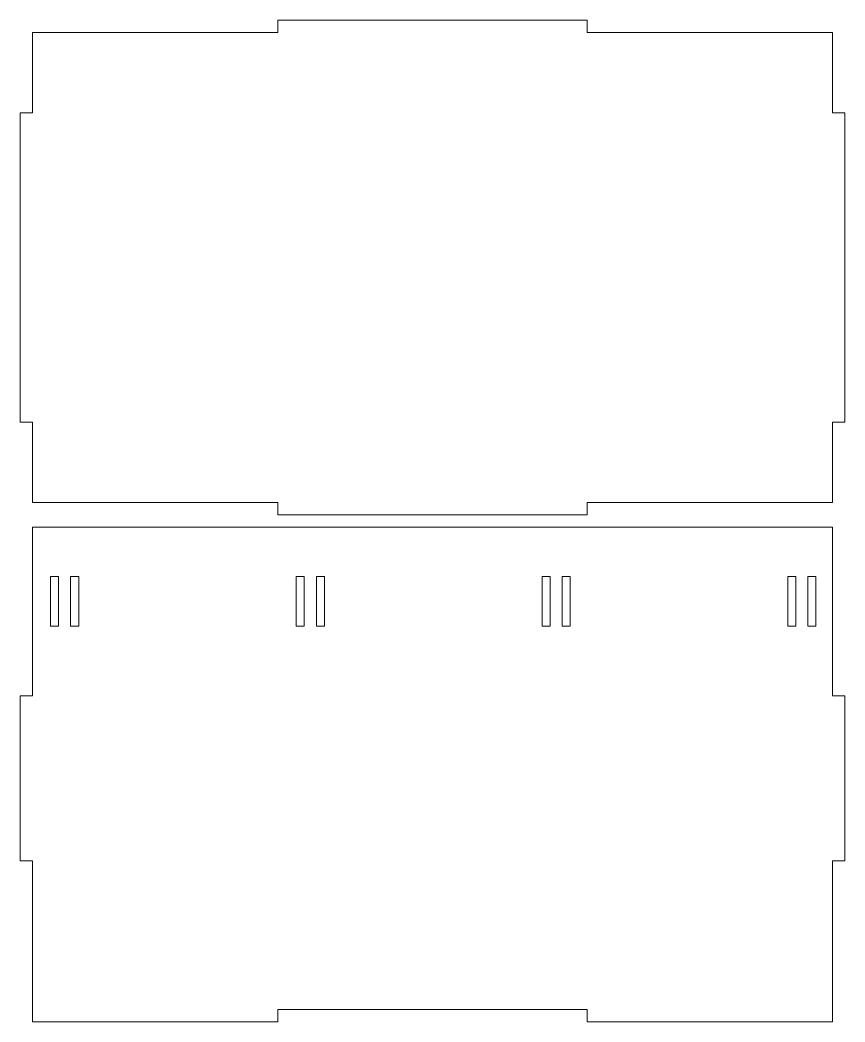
# Model space of a CAD drawing. Header units: millimetres. Extents: x -1461 to 1461, y -779 to 779.
# Drawn here: x -274.3 to -74.3, y -771.2 to -528.2 of the extents above; entities that cross this region are included whole.
import ezdxf

# ---------------------------------------------------------------- set-up
doc = ezdxf.new("R2010")
doc.units = ezdxf.units.MM
doc.header["$MEASUREMENT"] = 0
doc.layers.add('Camada 1', color=7, linetype='Continuous')

msp = doc.modelspace()

# ---------------------------------------------------------------- linework, layer by layer
at = {"layer": 'Camada 1', "color": 250, "lineweight": 20}
for points, knots in [([(-136.782, -528.156), (-136.782, -528.156), (-211.782, -528.156), (-211.782, -528.156), (-211.782, -528.156), (-211.782, -528.156), (-211.782, -531.156), (-211.782, -531.156), (-211.782, -531.156), (-211.782, -531.156), (-271.282, -531.156), (-271.282, -531.156), (-271.282, -531.156), (-271.282, -531.156), (-271.282, -550.656), (-271.282, -550.656), (-271.282, -550.656), (-271.282, -550.656), (-274.282, -550.656), (-274.282, -550.656), (-274.282, -550.656), (-274.282, -550.656), (-274.282, -625.656), (-274.282, -625.656), (-274.282, -625.656), (-274.282, -625.656), (-271.282, -625.656), (-271.282, -625.656), (-271.282, -625.656), (-271.282, -625.656), (-271.282, -645.156), (-271.282, -645.156), (-271.282, -645.156), (-271.282, -645.156), (-211.782, -645.156), (-211.782, -645.156), (-211.782, -645.156), (-211.782, -645.156), (-211.782, -648.156), (-211.782, -648.156), (-211.782, -648.156), (-211.782, -648.156), (-136.782, -648.156), (-136.782, -648.156), (-136.782, -648.156), (-136.782, -648.156), (-136.782, -645.156), (-136.782, -645.156), (-136.782, -645.156), (-136.782, -645.156), (-77.282, -645.156), (-77.282, -645.156), (-77.282, -645.156), (-77.282, -645.156), (-77.282, -625.656), (-77.282, -625.656), (-77.282, -625.656), (-77.282, -625.656), (-74.282, -625.656), (-74.282, -625.656), (-74.282, -625.656), (-74.282, -625.656), (-74.282, -550.656), (-74.282, -550.656), (-74.282, -550.656), (-74.282, -550.656), (-77.282, -550.656), (-77.282, -550.656), (-77.282, -550.656), (-77.282, -550.656), (-77.282, -531.156), (-77.282, -531.156), (-77.282, -531.156), (-77.282, -531.156), (-136.782, -531.156), (-136.782, -531.156), (-136.782, -531.156), (-136.782, -531.156), (-136.782, -528.156), (-136.782, -528.156)], [0, 0, 0, 0, 0.04761905, 0.04761905, 0.04761905, 0.04761905, 0.0952381, 0.0952381, 0.0952381, 0.0952381, 0.14285714, 0.14285714, 0.14285714, 0.14285714, 0.19047619, 0.19047619, 0.19047619, 0.19047619, 0.23809524, 0.23809524, 0.23809524, 0.23809524, 0.28571429, 0.28571429, 0.28571429, 0.28571429, 0.33333333, 0.33333333, 0.33333333, 0.33333333, 0.38095238, 0.38095238, 0.38095238, 0.38095238, 0.42857143, 0.42857143, 0.42857143, 0.42857143, 0.47619048, 0.47619048, 0.47619048, 0.47619048, 0.52380952, 0.52380952, 0.52380952, 0.52380952, 0.57142857, 0.57142857, 0.57142857, 0.57142857, 0.61904762, 0.61904762, 0.61904762, 0.61904762, 0.66666667, 0.66666667, 0.66666667, 0.66666667, 0.71428571, 0.71428571, 0.71428571, 0.71428571, 0.76190476, 0.76190476, 0.76190476, 0.76190476, 0.80952381, 0.80952381, 0.80952381, 0.80952381, 0.85714286, 0.85714286, 0.85714286, 0.85714286, 0.9047619, 0.9047619, 0.9047619, 0.9047619, 1, 1, 1, 1]), ([(-74.2821, -692.0488), (-74.2821, -692.0488), (-77.282, -692.0489), (-77.282, -692.0489), (-77.282, -692.0489), (-77.282, -692.0489), (-77.282, -651.156), (-77.282, -651.156), (-77.282, -651.156), (-77.282, -651.156), (-271.2821, -651.156), (-271.2821, -651.156), (-271.2821, -651.156), (-271.2821, -651.156), (-271.2822, -692.0488), (-271.2822, -692.0488), (-271.2822, -692.0488), (-271.2822, -692.0488), (-274.2822, -692.0489), (-274.2822, -692.0489), (-274.2822, -692.0489), (-274.2822, -692.0489), (-274.2821, -732.0489), (-274.2821, -732.0489), (-274.2821, -732.0489), (-274.2821, -732.0489), (-271.2821, -732.0489), (-271.2821, -732.0489), (-271.2821, -732.0489), (-271.2821, -732.0489), (-271.2821, -771.1561), (-271.2821, -771.1561), (-271.2821, -771.1561), (-271.2821, -771.1561), (-211.7821, -771.1561), (-211.7821, -771.1561), (-211.7821, -771.1561), (-211.7821, -771.1561), (-211.7821, -768.1561), (-211.7821, -768.1561), (-211.7821, -768.1561), (-211.7821, -768.1561), (-136.7821, -768.1561), (-136.7821, -768.1561), (-136.7821, -768.1561), (-136.7821, -768.1561), (-136.7821, -771.1561), (-136.7821, -771.1561), (-136.7821, -771.1561), (-136.7821, -771.1561), (-77.282, -771.1561), (-77.282, -771.1561), (-77.282, -771.1561), (-77.282, -771.1561), (-77.282, -732.0489), (-77.282, -732.0489), (-77.282, -732.0489), (-77.282, -732.0489), (-74.282, -732.0489), (-74.282, -732.0489), (-74.282, -732.0489), (-74.282, -732.0489), (-74.2821, -692.0488), (-74.2821, -692.0488)], [0, 0, 0, 0, 0.05882353, 0.05882353, 0.05882353, 0.05882353, 0.11764706, 0.11764706, 0.11764706, 0.11764706, 0.17647059, 0.17647059, 0.17647059, 0.17647059, 0.23529412, 0.23529412, 0.23529412, 0.23529412, 0.29411765, 0.29411765, 0.29411765, 0.29411765, 0.35294118, 0.35294118, 0.35294118, 0.35294118, 0.41176471, 0.41176471, 0.41176471, 0.41176471, 0.47058824, 0.47058824, 0.47058824, 0.47058824, 0.52941176, 0.52941176, 0.52941176, 0.52941176, 0.58823529, 0.58823529, 0.58823529, 0.58823529, 0.64705882, 0.64705882, 0.64705882, 0.64705882, 0.70588235, 0.70588235, 0.70588235, 0.70588235, 0.76470588, 0.76470588, 0.76470588, 0.76470588, 0.82352941, 0.82352941, 0.82352941, 0.82352941, 0.88235294, 0.88235294, 0.88235294, 0.88235294, 1, 1, 1, 1]), ([(-266.8957, -663.156), (-266.8957, -663.156), (-264.9426, -663.156), (-264.9426, -663.156), (-264.9426, -663.156), (-264.9426, -663.156), (-264.9426, -675.156), (-264.9426, -675.156), (-264.9426, -675.156), (-264.9426, -675.156), (-266.8957, -675.156), (-266.8957, -675.156), (-266.8957, -675.156), (-266.8957, -675.156), (-266.8957, -663.156), (-266.8957, -663.156)], [0, 0, 0, 0, 0.2, 0.2, 0.2, 0.2, 0.4, 0.4, 0.4, 0.4, 0.6, 0.6, 0.6, 0.6, 1, 1, 1, 1]), ([(-262.0129, -663.156), (-262.0129, -663.156), (-260.0598, -663.156), (-260.0598, -663.156), (-260.0598, -663.156), (-260.0598, -663.156), (-260.0598, -675.156), (-260.0598, -675.156), (-260.0598, -675.156), (-260.0598, -675.156), (-262.0129, -675.156), (-262.0129, -675.156), (-262.0129, -675.156), (-262.0129, -675.156), (-262.0129, -663.156), (-262.0129, -663.156)], [0, 0, 0, 0, 0.2, 0.2, 0.2, 0.2, 0.4, 0.4, 0.4, 0.4, 0.6, 0.6, 0.6, 0.6, 1, 1, 1, 1]), ([(-207.3141, -663.156), (-207.3141, -663.156), (-205.361, -663.156), (-205.361, -663.156), (-205.361, -663.156), (-205.361, -663.156), (-205.361, -675.156), (-205.361, -675.156), (-205.361, -675.156), (-205.361, -675.156), (-207.3141, -675.156), (-207.3141, -675.156), (-207.3141, -675.156), (-207.3141, -675.156), (-207.3141, -663.156), (-207.3141, -663.156)], [0, 0, 0, 0, 0.2, 0.2, 0.2, 0.2, 0.4, 0.4, 0.4, 0.4, 0.6, 0.6, 0.6, 0.6, 1, 1, 1, 1]), ([(-202.4314, -663.156), (-202.4314, -663.156), (-200.4784, -663.156), (-200.4784, -663.156), (-200.4784, -663.156), (-200.4784, -663.156), (-200.4784, -675.156), (-200.4784, -675.156), (-200.4784, -675.156), (-200.4784, -675.156), (-202.4314, -675.156), (-202.4314, -675.156), (-202.4314, -675.156), (-202.4314, -675.156), (-202.4314, -663.156), (-202.4314, -663.156)], [0, 0, 0, 0, 0.2, 0.2, 0.2, 0.2, 0.4, 0.4, 0.4, 0.4, 0.6, 0.6, 0.6, 0.6, 1, 1, 1, 1]), ([(-147.7324, -663.156), (-147.7324, -663.156), (-145.7794, -663.156), (-145.7794, -663.156), (-145.7794, -663.156), (-145.7794, -663.156), (-145.7794, -675.156), (-145.7794, -675.156), (-145.7794, -675.156), (-145.7794, -675.156), (-147.7324, -675.156), (-147.7324, -675.156), (-147.7324, -675.156), (-147.7324, -675.156), (-147.7324, -663.156), (-147.7324, -663.156)], [0, 0, 0, 0, 0.2, 0.2, 0.2, 0.2, 0.4, 0.4, 0.4, 0.4, 0.6, 0.6, 0.6, 0.6, 1, 1, 1, 1]), ([(-142.8498, -663.156), (-142.8498, -663.156), (-140.8967, -663.156), (-140.8967, -663.156), (-140.8967, -663.156), (-140.8967, -663.156), (-140.8967, -675.156), (-140.8967, -675.156), (-140.8967, -675.156), (-140.8967, -675.156), (-142.8498, -675.156), (-142.8498, -675.156), (-142.8498, -675.156), (-142.8498, -675.156), (-142.8498, -663.156), (-142.8498, -663.156)], [0, 0, 0, 0, 0.2, 0.2, 0.2, 0.2, 0.4, 0.4, 0.4, 0.4, 0.6, 0.6, 0.6, 0.6, 1, 1, 1, 1]), ([(-88.151, -663.156), (-88.151, -663.156), (-86.1979, -663.156), (-86.1979, -663.156), (-86.1979, -663.156), (-86.1979, -663.156), (-86.1979, -675.156), (-86.1979, -675.156), (-86.1979, -675.156), (-86.1979, -675.156), (-88.151, -675.156), (-88.151, -675.156), (-88.151, -675.156), (-88.151, -675.156), (-88.151, -663.156), (-88.151, -663.156)], [0, 0, 0, 0, 0.2, 0.2, 0.2, 0.2, 0.4, 0.4, 0.4, 0.4, 0.6, 0.6, 0.6, 0.6, 1, 1, 1, 1]), ([(-83.2682, -663.156), (-83.2682, -663.156), (-81.3151, -663.156), (-81.3151, -663.156), (-81.3151, -663.156), (-81.3151, -663.156), (-81.3151, -675.156), (-81.3151, -675.156), (-81.3151, -675.156), (-81.3151, -675.156), (-83.2682, -675.156), (-83.2682, -675.156), (-83.2682, -675.156), (-83.2682, -675.156), (-83.2682, -663.156), (-83.2682, -663.156)], [0, 0, 0, 0, 0.2, 0.2, 0.2, 0.2, 0.4, 0.4, 0.4, 0.4, 0.6, 0.6, 0.6, 0.6, 1, 1, 1, 1])]:
    msp.add_open_spline(points, degree=3, knots=knots, dxfattribs=at)

doc.saveas('drawing.dxf')
